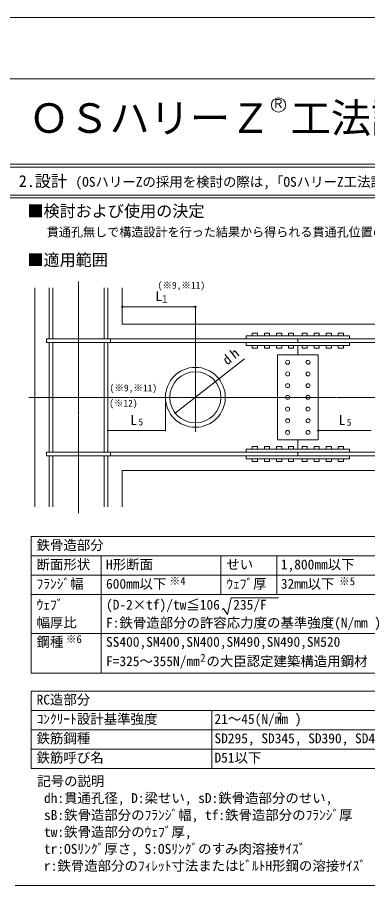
# Model space of a CAD drawing. Units: millimetres, scale not verified. Extents: x -5554 to 1990, y -5428 to 5334.
# Drawn here: x -3362 to -2057, y 2103 to 5334 of the extents above; entities that cross this region are included whole.
import ezdxf
from ezdxf.enums import TextEntityAlignment as Align

# ---------------------------------------------------------------- set-up
doc = ezdxf.new("R2010")
doc.units = ezdxf.units.MM
doc.header["$LTSCALE"] = 5
doc.header["$PDMODE"] = 32
doc.header["$PDSIZE"] = 2.5
doc.linetypes.add('USER2', pattern=[2, 1.25, -0.25, 0.25, -0.25])
for name, color, linetype, lineweight in [('0-1_1', 7, 'Continuous', 18), ('0-2_2', 7, 'Continuous', 18), ('0-3_5', 7, 'Continuous', 18), ('0-4_4', 7, 'Continuous', 18), ('0-5_3', 7, 'USER2', 18), ('0-7_waku', 7, 'Continuous', 18), ('8-3_DEFPOINTS', 7, 'Continuous', 18), ('8-5_SUNPOU', 7, 'Continuous', 18), ('8-9_0', 7, 'Continuous', 18)]:
    doc.layers.add(name, color=color, linetype=linetype, lineweight=lineweight)
doc.layers.add('8-7_MOJI', color=7, linetype='Continuous')
doc.styles.add('ＭＳ ゴシック', font='')
doc.styles.get('ＭＳ ゴシック').set_extended_font_data('MS Gothic')

# ---------------------------------------------------------------- blocks, each defined once
blk = doc.blocks.new('_DotSmall')
at = {"layer": '8-9_0'}
blk.add_line((0.0625, 0), (-0.0625, 0), dxfattribs=at)
blk.add_circle((0, 0), 0.0625, dxfattribs=at)

msp = doc.modelspace()

# ---------------------------------------------------------------- hatches: boundary and pattern name
at = {"layer": '0-7_waku'}
for points in [[(-2968.056, 4257.27, 1), (-2973.174, 4257.27, 1)], [(-2621.104, 3978.71, 1), (-2626.223, 3978.71, 1)], [(-2770.967, 3861.242, 1), (-2776.085, 3861.242, 1)], [(-3022.46, 3796.229, 1), (-3027.578, 3796.229, 1)], [(-2807.564, 3796.229, 1), (-2812.682, 3796.229, 1)], [(-2237.939, 3796.229, 1), (-2243.057, 3796.229, 1)]]:
    msp.add_hatch(color=256, dxfattribs=at).paths.add_polyline_path(points)

# ---------------------------------------------------------------- linework, layer by layer
at = {"layer": '0-1_1'}
for p, q in [((-3242.636, 4328.006), (-3242.636, 4137.592)), ((-3229.035, 4328.006), (-3229.035, 4137.592)), ((-3038.62, 4328.006), (-3038.62, 4137.592)), ((-3025.019, 4328.006), (-3025.019, 4137.592)), ((-3253.085, 4137.592), (-3253.085, 4123.991)), ((-3253.085, 4137.592), (-3014.57, 4137.592)), ((-3025.019, 4137.592), (-516.642, 4137.592)), ((-3014.57, 4137.592), (-3014.57, 4123.991)), ((-2508.678, 4148.473), (-2124.649, 4148.473)), ((-2508.678, 4137.592), (-2508.678, 4148.473)), ((-2486.276, 4148.473), (-2486.276, 4158.714)), ((-2486.276, 4158.714), (-2467.075, 4158.714)), ((-2467.075, 4148.473), (-2467.075, 4158.714)), ((-2441.473, 4148.473), (-2441.473, 4158.714)), ((-2441.473, 4158.714), (-2422.271, 4158.714)), ((-2422.271, 4148.473), (-2422.271, 4158.714)), ((-2395.824, 4148.473), (-2395.824, 4158.714)), ((-2395.824, 4158.714), (-2376.623, 4158.714)), ((-2376.623, 4148.473), (-2376.623, 4158.714)), ((-2351.866, 4148.473), (-2351.866, 4158.714)), ((-2351.866, 4158.714), (-2332.665, 4158.714)), ((-2332.665, 4148.473), (-2332.665, 4158.714)), ((-2316.663, 4137.592), (-2316.663, 4123.991)), ((-2300.662, 4148.473), (-2300.662, 4158.714)), ((-2300.662, 4158.714), (-2281.461, 4158.714)), ((-2281.461, 4148.473), (-2281.461, 4158.714)), ((-2255.859, 4148.473), (-2255.859, 4158.714)), ((-2255.859, 4158.714), (-2236.657, 4158.714)), ((-2236.657, 4148.473), (-2236.657, 4158.714)), ((-2211.055, 4148.473), (-2211.055, 4158.714)), ((-2211.055, 4158.714), (-2191.854, 4158.714)), ((-2191.854, 4148.473), (-2191.854, 4158.714)), ((-2166.252, 4148.473), (-2166.252, 4158.714)), ((-2166.252, 4158.714), (-2147.051, 4158.714)), ((-2147.051, 4148.473), (-2147.051, 4158.714)), ((-2124.649, 4137.592), (-2124.649, 4148.473)), ((-3253.085, 4123.991), (-3014.57, 4123.991)), ((-3242.636, 4123.991), (-3242.636, 3715.961)), ((-3229.035, 4123.991), (-3229.035, 3715.961)), ((-3038.62, 4123.991), (-3038.62, 3715.961)), ((-3025.019, 4123.991), (-516.642, 4123.991)), ((-3025.019, 4123.991), (-3025.019, 3715.961)), ((-2508.678, 4113.11), (-2508.678, 4123.991)), ((-2508.678, 4113.11), (-2124.649, 4113.11)), ((-2486.276, 4113.11), (-2486.276, 4102.87)), ((-2467.075, 4113.11), (-2467.075, 4102.87)), ((-2441.473, 4113.11), (-2441.473, 4102.87)), ((-2422.271, 4113.11), (-2422.271, 4102.87)), ((-2395.824, 4113.11), (-2395.824, 4102.87)), ((-2376.623, 4113.11), (-2376.623, 4102.87)), ((-2351.866, 4113.11), (-2351.866, 4102.87)), ((-2332.665, 4113.11), (-2332.665, 4102.87)), ((-2316.663, 4113.11), (-2316.663, 4077.748)), ((-2300.662, 4113.11), (-2300.662, 4102.87)), ((-2281.461, 4113.11), (-2281.461, 4102.87)), ((-2255.859, 4113.11), (-2255.859, 4102.87)), ((-2236.657, 4113.11), (-2236.657, 4102.87)), ((-2211.055, 4113.11), (-2211.055, 4102.87)), ((-2191.854, 4113.11), (-2191.854, 4102.87)), ((-2166.252, 4113.11), (-2166.252, 4102.87)), ((-2147.051, 4113.11), (-2147.051, 4102.87)), ((-2124.649, 4113.11), (-2124.649, 4123.991)), ((-2486.276, 4102.87), (-2467.075, 4102.87)), ((-2441.473, 4102.87), (-2422.271, 4102.87)), ((-2395.824, 4102.87), (-2376.623, 4102.87)), ((-2392.829, 4077.748), (-2392.829, 3762.204)), ((-2392.829, 4077.748), (-2240.498, 4077.748)), ((-2351.866, 4102.87), (-2332.665, 4102.87)), ((-2300.662, 4102.87), (-2281.461, 4102.87)), ((-2255.859, 4102.87), (-2236.657, 4102.87)), ((-2240.498, 4077.748), (-2240.498, 3762.204)), ((-2211.055, 4102.87), (-2191.854, 4102.87)), ((-2166.252, 4102.87), (-2147.051, 4102.87)), ((-2392.829, 3762.204), (-2240.498, 3762.204)), ((-2316.663, 3762.204), (-2316.663, 3726.841)), ((-3253.085, 3715.961), (-3253.085, 3702.36)), ((-3253.085, 3715.961), (-3014.57, 3715.961)), ((-3025.019, 3715.961), (-516.642, 3715.961)), ((-3014.57, 3715.961), (-3014.57, 3702.36)), ((-2508.678, 3726.841), (-2508.678, 3715.961)), ((-2508.678, 3726.841), (-2124.649, 3726.841)), ((-2486.276, 3726.841), (-2486.276, 3737.082)), ((-2486.276, 3737.082), (-2467.075, 3737.082)), ((-2467.075, 3726.841), (-2467.075, 3737.082)), ((-2441.473, 3726.841), (-2441.473, 3737.082)), ((-2441.473, 3737.082), (-2422.271, 3737.082)), ((-2422.271, 3726.841), (-2422.271, 3737.082)), ((-2395.824, 3726.841), (-2395.824, 3737.082)), ((-2395.824, 3737.082), (-2376.623, 3737.082)), ((-2376.623, 3726.841), (-2376.623, 3737.082)), ((-2351.866, 3726.841), (-2351.866, 3737.082)), ((-2351.866, 3737.082), (-2332.665, 3737.082)), ((-2332.665, 3726.841), (-2332.665, 3737.082)), ((-2316.663, 3702.36), (-2316.663, 3715.961)), ((-2300.662, 3726.841), (-2300.662, 3737.082)), ((-2300.662, 3737.082), (-2281.461, 3737.082)), ((-2281.461, 3726.841), (-2281.461, 3737.082)), ((-2255.859, 3726.841), (-2255.859, 3737.082)), ((-2255.859, 3737.082), (-2236.657, 3737.082)), ((-2236.657, 3726.841), (-2236.657, 3737.082)), ((-2211.055, 3726.841), (-2211.055, 3737.082)), ((-2211.055, 3737.082), (-2191.854, 3737.082)), ((-2191.854, 3726.841), (-2191.854, 3737.082)), ((-2166.252, 3726.841), (-2166.252, 3737.082)), ((-2166.252, 3737.082), (-2147.051, 3737.082)), ((-2147.051, 3726.841), (-2147.051, 3737.082)), ((-2124.649, 3726.841), (-2124.649, 3715.961)), ((-3253.085, 3702.36), (-3014.57, 3702.36)), ((-3242.636, 3702.36), (-3242.636, 3511.945)), ((-3229.035, 3702.36), (-3229.035, 3511.945)), ((-3038.62, 3702.36), (-3038.62, 3511.945)), ((-3025.019, 3702.36), (-516.642, 3702.36)), ((-3025.019, 3702.36), (-3025.019, 3511.945)), ((-2508.678, 3702.36), (-2508.678, 3691.479)), ((-2508.678, 3691.479), (-2124.649, 3691.479)), ((-2486.276, 3691.479), (-2486.276, 3681.238)), ((-2467.075, 3691.479), (-2467.075, 3681.238)), ((-2441.473, 3691.479), (-2441.473, 3681.238)), ((-2422.271, 3691.479), (-2422.271, 3681.238)), ((-2395.824, 3691.479), (-2395.824, 3681.238)), ((-2376.623, 3691.479), (-2376.623, 3681.238)), ((-2351.866, 3691.479), (-2351.866, 3681.238)), ((-2332.665, 3691.479), (-2332.665, 3681.238)), ((-2300.662, 3691.479), (-2300.662, 3681.238)), ((-2281.461, 3691.479), (-2281.461, 3681.238)), ((-2255.859, 3691.479), (-2255.859, 3681.238)), ((-2236.657, 3691.479), (-2236.657, 3681.238)), ((-2211.055, 3691.479), (-2211.055, 3681.238)), ((-2191.854, 3691.479), (-2191.854, 3681.238)), ((-2166.252, 3691.479), (-2166.252, 3681.238)), ((-2147.051, 3691.479), (-2147.051, 3681.238)), ((-2124.649, 3702.36), (-2124.649, 3691.479)), ((-2486.276, 3681.238), (-2467.075, 3681.238)), ((-2441.473, 3681.238), (-2422.271, 3681.238)), ((-2395.824, 3681.238), (-2376.623, 3681.238)), ((-2351.866, 3681.238), (-2332.665, 3681.238)), ((-2300.662, 3681.238), (-2281.461, 3681.238)), ((-2255.859, 3681.238), (-2236.657, 3681.238)), ((-2211.055, 3681.238), (-2191.854, 3681.238)), ((-2166.252, 3681.238), (-2147.051, 3681.238))]:
    msp.add_line(p, q, dxfattribs=at)
for centre, radius in [((-2354.746, 4050.546), 7.345), ((-2278.58, 4050.546), 7.345), ((-2698.595, 3919.976), 111.528), ((-2698.595, 3919.976), 95.207), ((-2354.746, 4007.022), 7.345), ((-2278.58, 4007.022), 7.345), ((-2354.746, 3963.499), 7.345), ((-2278.58, 3963.499), 7.345), ((-2354.746, 3919.976), 7.345), ((-2278.58, 3919.976), 7.345), ((-2354.746, 3876.453), 7.345), ((-2278.58, 3876.453), 7.345), ((-2354.746, 3832.929), 7.345), ((-2278.58, 3832.929), 7.345), ((-2354.746, 3789.406), 7.345), ((-2278.58, 3789.406), 7.345)]:
    msp.add_circle(centre, radius, dxfattribs=at)
at = {"layer": '0-2_2'}
msp.add_lwpolyline([(-2598.909, 3130.411), (-2593.205, 3133.832), (-2578.375, 3111.593), (-2564.686, 3174.319), (-2388.946, 3174.319)], dxfattribs=at)
msp.add_circle((-2388.877, 5007.808), 26.466, dxfattribs=at)
at = {"layer": '0-3_5'}
for p, q in [((-3309.978, 3401.654), (-1896.154, 3401.654)), ((-3309.978, 2894.054), (-3309.978, 3401.654)), ((-3309.978, 3329.654), (-1896.154, 3329.654)), ((-3049.027, 2894.054), (-3049.027, 3329.654)), ((-2395.167, 3185.654), (-2395.167, 3329.654)), ((-3309.978, 3257.654), (-1896.154, 3257.654)), ((-3309.978, 3185.654), (-1896.154, 3185.654)), ((-3309.978, 3041.654), (-1896.154, 3041.654)), ((-3309.978, 2894.054), (-1896.154, 2894.054)), ((-3309.978, 2826.724), (-1896.154, 2826.724)), ((-3309.978, 2826.724), (-1896.154, 2826.724)), ((-3309.978, 2538.724), (-3309.978, 2826.724)), ((-3309.978, 2754.724), (-1896.154, 2754.724)), ((-2636.925, 2538.724), (-2636.925, 2754.724)), ((-3309.978, 2682.724), (-1896.154, 2682.724)), ((-3309.978, 2610.724), (-1896.154, 2610.724)), ((-3309.978, 2538.724), (-1896.154, 2538.724))]:
    msp.add_line(p, q, dxfattribs=at)
msp.add_solid([(1761.342, 2102.852), (-5325.258, 2102.852), (-5325.258, 2102.852)], dxfattribs=at)
at = {"layer": '0-4_4'}
for p, q in [((-2970.615, 4193.996), (-2970.615, 4257.27)), ((-2970.615, 4257.27), (-2698.595, 4257.27)), ((-2698.595, 4050.012), (-2698.595, 4257.27)), ((-2515.107, 4063.8), (-2623.664, 3978.71)), ((-2773.526, 3861.242), (-2623.664, 3978.71)), ((-3025.019, 3917.976), (-3025.019, 3796.229)), ((-2810.123, 3917.976), (-2810.123, 3796.229)), ((-2240.498, 3917.976), (-2240.498, 3796.229)), ((-3025.019, 3796.229), (-2810.123, 3796.229)), ((-2240.498, 3796.229), (-2043.618, 3796.229))]:
    msp.add_line(p, q, dxfattribs=at)
for p in [(-2698.595, 4257.27), (-2623.664, 3978.71), (-2773.526, 3861.242), (-2810.123, 3796.229)]:
    msp.add_point(p, dxfattribs=at)
at = {"layer": '0-5_3'}
for p, q in [((-3133.828, 4350.506), (-3133.828, 3489.445)), ((-2698.595, 4048.012), (-2698.595, 3791.94)), ((-3319.54, 3919.976), (-211.671, 3919.976))]:
    msp.add_line(p, q, dxfattribs=at)
at = {"layer": '0-7_waku'}
for p, q in [((-5299.858, 5105.4), (1735.942, 5105.4)), ((1735.942, 4787.9), (-5299.858, 4787.9)), ((-5325.258, 4776.376), (1761.342, 4776.376)), ((-3297.04, 4328.006), (-3297.04, 3511.945)), ((-2970.615, 3647.955), (-2970.615, 3511.945)), ((-2603.066, 3329.654), (-2603.066, 3185.654))]:
    msp.add_line(p, q, dxfattribs=at)
for points in [[(-2970.615, 4328.006), (-2970.615, 4191.996), (-560.596, 4191.996)], [(-2970.615, 3647.955), (-560.596, 3647.955), (-560.596, 3511.945)]]:
    msp.add_lwpolyline(points, dxfattribs=at)
at = {"layer": '8-3_DEFPOINTS'}
msp.add_line((-5553.858, 5334), (1989.942, 5334), dxfattribs=at)
at = {"layer": '8-5_SUNPOU'}
for centre in [(-2970.615, 4257.27), (-2698.595, 4257.27), (-2240.498, 3796.229)]:
    msp.add_circle(centre, 2.559, dxfattribs=at)
at = {"layer": '8-9_0'}
for p, q in [((1761.342, 4672.852), (-5325.258, 4672.852)), ((1761.342, 4662.852), (-5325.258, 4662.852)), ((1761.342, 2102.852), (-3369.67, 2102.852))]:
    msp.add_line(p, q, dxfattribs=at)

# ---------------------------------------------------------------- block references
at = {"layer": '0-4_4'}
for p, xscale, yscale, rotation in [((-2970.615, 4257.27), 20, 20, 180), ((-2623.664, 3978.71), 30, 30, 218.09071), ((-2623.664, 3978.71), 30, 30, 38.09071), ((-2773.526, 3861.242), 30, 30, 38.09071), ((-3025.019, 3796.229), 20, 20, 180), ((-2240.498, 3796.229), 7, 7, 180)]:
    msp.add_blockref('_DotSmall', p, dxfattribs=dict(at, xscale=xscale, yscale=yscale, rotation=rotation))
at = {"layer": '0-4_4', "xscale": 20, "yscale": 20}
for p in [(-2698.595, 4257.27), (-2810.123, 3796.229)]:
    msp.add_blockref('_DotSmall', p, dxfattribs=at)

# ---------------------------------------------------------------- texts
at = {"layer": '0-2_2', "style": 'ＭＳ ゴシック'}
for s, height, p in [('ＯＳハリーＺ 工法設計施工標準図 1/2', 110, (-3318.904, 4871.27)), ('Ｒ', 32.99, (-2412.201, 4986.326)), ('１', 26.39, (-2830.102, 4264.607))]:
    msp.add_text(s, height=height, dxfattribs=at).set_placement(p, align=Align.BOTTOM_LEFT)
at = {"layer": '0-4_4', "style": 'ＭＳ ゴシック'}
msp.add_text('L', height=36.66, dxfattribs=at).set_placement((-2847.105, 4267.27), align=Align.BOTTOM_LEFT)
at = {"layer": '0-7_waku', "style": 'ＭＳ ゴシック'}
for s, height, p in [('(OSハリーZの採用を検討の際は,「OSハリーZ工法設計ﾊﾝﾄﾞﾌﾞｯｸ」を必ず確認すること)', 36.66, (-3145.382, 4692.57)), ('■検討および使用の決定', 43.99, (-3324.481, 4578.087)), ('貫通孔無しで構造設計を行った結果から得られる貫通孔位置の存在応力に対して,OSﾊﾘｰZ工法を用いた貫通孔部分の耐力が上回る事を確認する必要があるので,OSﾊﾘｰZの使用の決定は構造設計者により行う。', 32.99, (-3252.104, 4508.418)), ('■適用範囲', 43.99, (-3324.481, 4396.149)), ('(※9,※11)', 25.66, (-2839.016, 4316.59)), ('(※9,※11)', 25.66, (-3017.996, 3934.567)), ('(※12)', 25.66, (-3019.573, 3877.819)), ('L\u3000', 36.66, (-2940.88, 3806.356)), ('L\u3000', 36.66, (-2164.22, 3806.356)), ('5', 25.66, (-2910.56, 3807.784)), ('5', 25.66, (-2134.553, 3806.587)), ('鉄骨造部分', 36.66, (-3290.148, 3340.69)), ('断面形状', 36.66, (-3290.148, 3268.69)), ('H形断面', 36.66, (-3031.358, 3268.69)), ('せい', 36.66, (-2583.236, 3268.69)), ('1,800mm以下', 36.66, (-2380.016, 3268.69)), ('ﾌﾗﾝｼﾞ幅', 36.66, (-3290.148, 3196.69)), ('600mm以下', 36.66, (-3031.358, 3196.69)), ('※4', 29.33, (-2794.852, 3213.128)), ('ｳｪﾌﾞ厚', 36.66, (-2583.236, 3196.69)), ('32mm以下', 36.66, (-2380.016, 3196.69)), ('※5', 29.33, (-2163.352, 3211.817)), ('ｳｪﾌﾞ', 36.66, (-3290.148, 3118.841)), ('(D-2×tf)/tw≦106\u3000235/F', 36.66, (-3031.358, 3118.841)), ('幅厚比', 36.66, (-3290.148, 3052.69)), ('F:鉄骨造部分の許容応力度の基準強度(N/mm )', 36.66, (-3031.358, 3051.89)), ('鋼種', 36.66, (-3290.148, 2980.69)), ('※6', 29.33, (-3181.548, 2996.824)), ('SS400,SM400,SN400,SM490,SN490,SM520', 36.66, (-3031.358, 2980.69)), ('F=325～355N/mm の大臣認定建築構造用鋼材', 36.66, (-3031.358, 2908.69)), ('2', 29.33, (-2680.311, 2927.078)), ('RC造部分', 36.66, (-3290.148, 2765.761)), ('ｺﾝｸﾘｰﾄ設計基準強度', 36.66, (-3290.148, 2693.761)), ('2', 29.33, (-2394.301, 2709.602)), ('21～45(N/mm )', 36.66, (-2627.332, 2693.761)), ('鉄筋鋼種', 36.66, (-3290.148, 2621.761)), ('SD295, SD345, SD390, SD490', 36.66, (-2627.332, 2621.761)), ('鉄筋呼び名', 36.66, (-3290.148, 2549.761)), ('D51以下', 36.66, (-2627.332, 2549.761)), ('記号の説明', 36.66, (-3287.431, 2462.353)), (' dh:貫通孔径, D:梁せい, sD:鉄骨造部分のせい,', 36.66, (-3287.431, 2399.353)), (' sB:鉄骨造部分のﾌﾗﾝｼﾞ幅, tf:鉄骨造部分のﾌﾗﾝｼﾞ厚', 36.66, (-3287.431, 2336.353)), (' tw:鉄骨造部分のｳｪﾌﾞ厚,', 36.66, (-3287.431, 2273.353)), (' tr:OSﾘﾝｸﾞ厚さ, S:OSﾘﾝｸﾞのすみ肉溶接ｻｲｽﾞ', 36.66, (-3287.431, 2210.353)), (' r:鉄骨造部分のﾌｨﾚｯﾄ寸法またはﾋﾞﾙﾄH形鋼の溶接ｻｲｽﾞ', 36.66, (-3287.431, 2147.353))]:
    msp.add_text(s, height=height, dxfattribs=at).set_placement(p, align=Align.BOTTOM_LEFT)
for s, rotation, p in [('d', 38.787, (-2572.338, 4029.562)), ('h', 38.091, (-2544.848, 4053.195))]:
    msp.add_text(s, height=36.66, rotation=rotation, dxfattribs=at).set_placement(p, align=Align.BOTTOM_LEFT)
at = {"layer": '8-7_MOJI', "style": 'ＭＳ ゴシック'}
msp.add_text('2.設計', height=43.99, dxfattribs=at).set_placement((-3356.405, 4689.465), align=Align.BOTTOM_LEFT)

doc.saveas('drawing.dxf')
